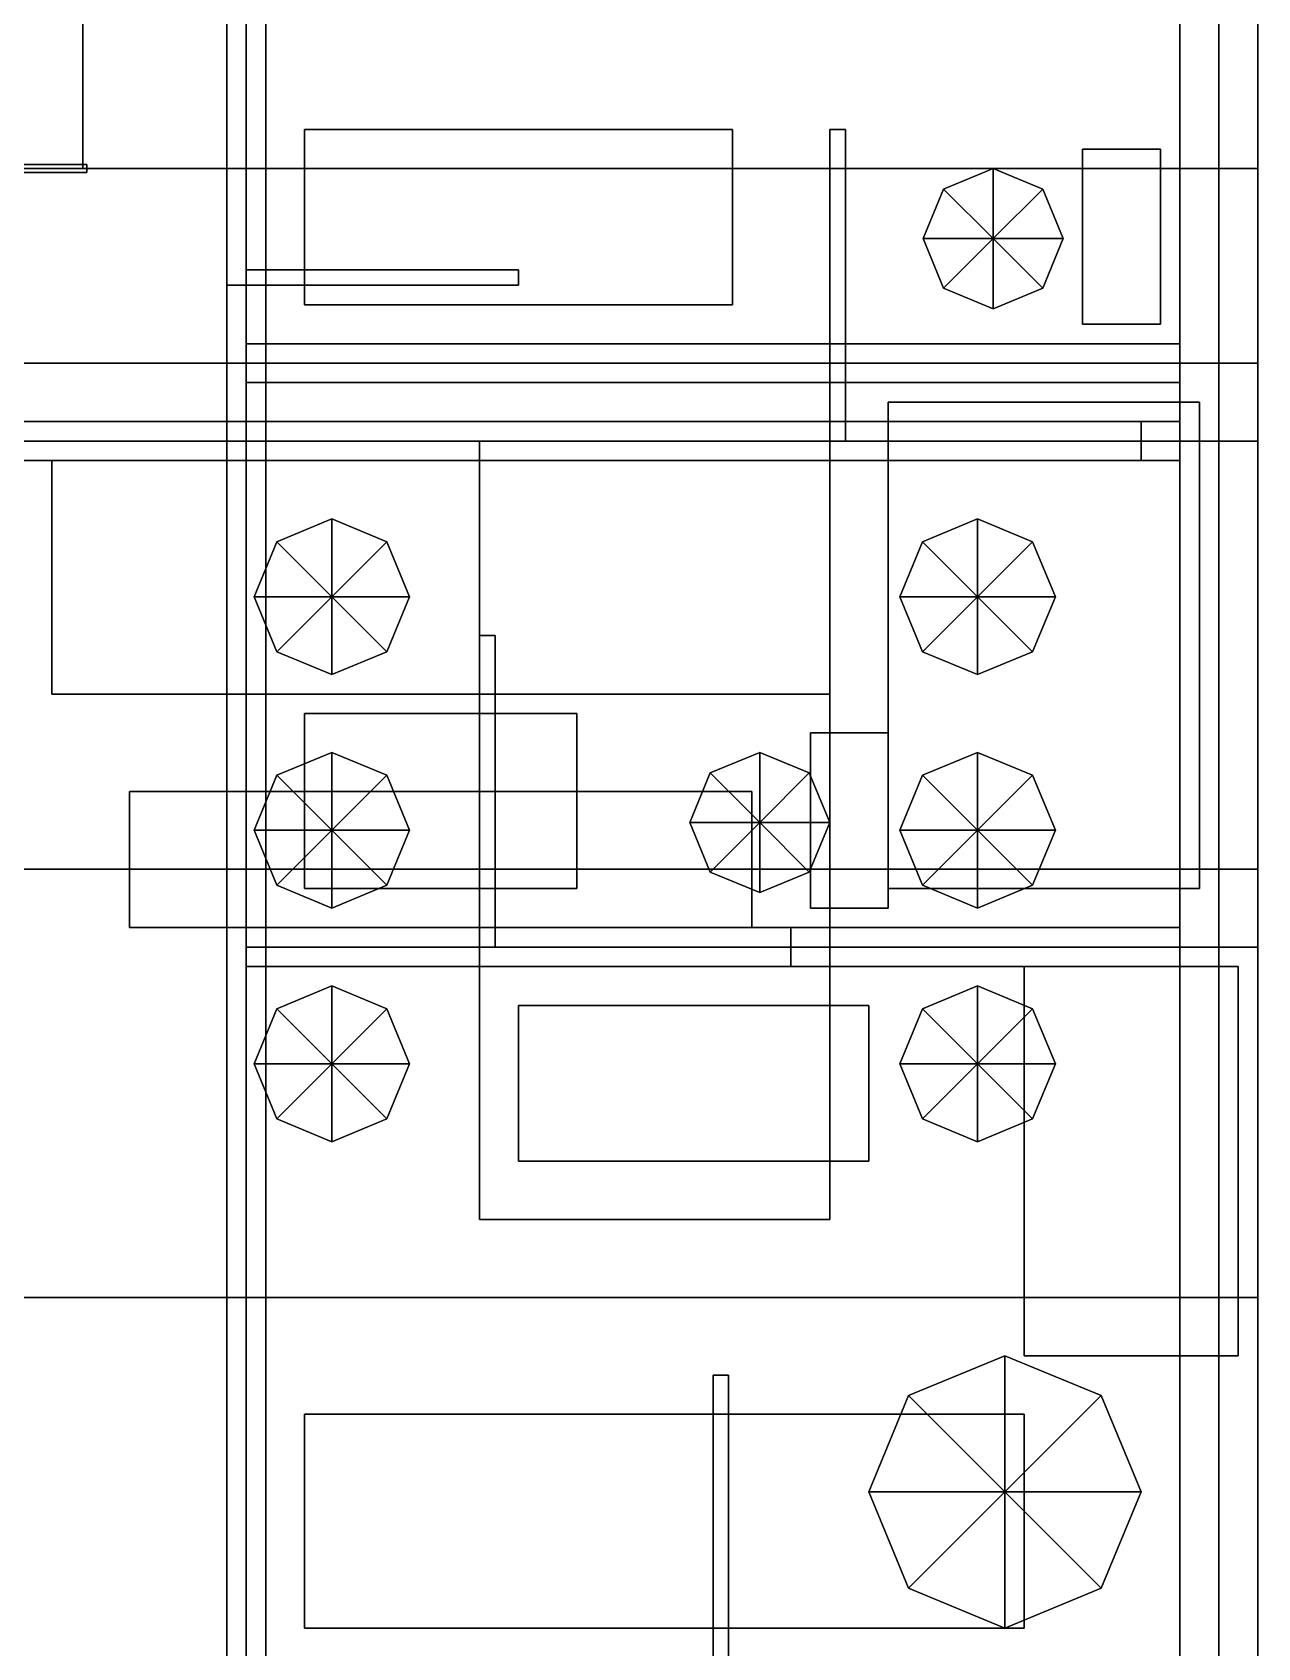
# Model space of a CAD drawing. Header units: millimetres. Extents: x -200 to 5200, y -250 to 30000.
# Drawn here: x 1850 to 5000, y 13100 to 17250 of the extents above; entities that cross this region are included whole.
import ezdxf

# ---------------------------------------------------------------- set-up
doc = ezdxf.new("R2010")
doc.units = ezdxf.units.MM
for name, color, linetype in [('DOOR', 34, 'CONTINUOUS'), ('FLOOR', 9, 'CONTINUOUS'), ('FURN', 42, 'CONTINUOUS'), ('GLASS', 151, 'CONTINUOUS'), ('SITE', 92, 'CONTINUOUS'), ('SLAB', 252, 'CONTINUOUS'), ('STAIR', 42, 'CONTINUOUS'), ('STONE', 8, 'CONTINUOUS'), ('WALL', 7, 'CONTINUOUS')]:
    doc.layers.add(name, color=color, linetype=linetype)

msp = doc.modelspace()

# ---------------------------------------------------------------- linework, layer by layer
at = {"layer": 'DOOR'}
for points in [[(3900, 16200, 7350), (3940, 16200, 7350), (3940, 17000, 7350), (3900, 17000, 7350)], [(3900, 16200, 9450), (3940, 16200, 9450), (3940, 17000, 9450), (3900, 17000, 9450)], [(3900, 17000, 7350), (3940, 17000, 7350), (3940, 17000, 9450), (3900, 17000, 9450)], [(3900, 16200, 7350), (3900, 17000, 7350), (3900, 17000, 9450), (3900, 16200, 9450)], [(3940, 16200, 7350), (3940, 17000, 7350), (3940, 17000, 9450), (3940, 16200, 9450)], [(2400, 16600, 4050), (3100, 16600, 4050), (3100, 16640, 4050), (2400, 16640, 4050)], [(2400, 16600, 6150), (3100, 16600, 6150), (3100, 16640, 6150), (2400, 16640, 6150)], [(2400, 16640, 4050), (3100, 16640, 4050), (3100, 16640, 6150), (2400, 16640, 6150)], [(2400, 16600, 4050), (2400, 16640, 4050), (2400, 16640, 6150), (2400, 16600, 6150)], [(2400, 16600, 4050), (3100, 16600, 4050), (3100, 16600, 6150), (2400, 16600, 6150)], [(3100, 16600, 4050), (3100, 16640, 4050), (3100, 16640, 6150), (3100, 16600, 6150)], [(3900, 16200, 7350), (3940, 16200, 7350), (3940, 16200, 9450), (3900, 16200, 9450)], [(3000, 14900, 4050), (3040, 14900, 4050), (3040, 15700, 4050), (3000, 15700, 4050)], [(3000, 14900, 6150), (3040, 14900, 6150), (3040, 15700, 6150), (3000, 15700, 6150)], [(3000, 15700, 4050), (3040, 15700, 4050), (3040, 15700, 6150), (3000, 15700, 6150)], [(3000, 14900, 4050), (3000, 15700, 4050), (3000, 15700, 6150), (3000, 14900, 6150)], [(3040, 14900, 4050), (3040, 15700, 4050), (3040, 15700, 6150), (3040, 14900, 6150)], [(3000, 14900, 4050), (3040, 14900, 4050), (3040, 14900, 6150), (3000, 14900, 6150)], [(3600, 13000, 4050), (3640, 13000, 4050), (3640, 13800, 4050), (3600, 13800, 4050)], [(3600, 13000, 6150), (3640, 13000, 6150), (3640, 13800, 6150), (3600, 13800, 6150)], [(3600, 13800, 4050), (3640, 13800, 4050), (3640, 13800, 6150), (3600, 13800, 6150)], [(3600, 13000, 4050), (3600, 13800, 4050), (3600, 13800, 6150), (3600, 13000, 6150)], [(3640, 13000, 4050), (3640, 13800, 4050), (3640, 13800, 6150), (3640, 13000, 6150)]]:
    msp.add_3dface(points, dxfattribs=at)
at = {"layer": 'FLOOR', "color": 254}
for points in [[(0, 16200, 7355), (5000, 16200, 7355), (5000, 21800, 7355), (0, 21800, 7355)], [(1980, 16900, 4055), (2400, 16900, 4055), (2400, 17900, 4055), (1980, 17900, 4055)], [(1200, 16400, 4055), (2400, 16400, 4055), (2400, 16900, 4055), (1200, 16900, 4055)], [(1200, 13000, 4055), (2400, 13000, 4055), (2400, 16400, 4055), (1200, 16400, 4055)]]:
    msp.add_3dface(points, dxfattribs=at)
at = {"layer": 'FLOOR', "color": 31}
msp.add_3dface([(1200, 13000, 455), (5000, 13000, 455), (5000, 21400, 455), (1200, 21400, 455)], dxfattribs=at)
at = {"layer": 'FLOOR', "color": 131}
for points in [[(2400, 16400, 4055), (5000, 16400, 4055), (5000, 18400, 4055), (2400, 18400, 4055)], [(2400, 14900, 4055), (5000, 14900, 4055), (5000, 16400, 4055), (2400, 16400, 4055)]]:
    msp.add_3dface(points, dxfattribs=at)
at = {"layer": 'FLOOR', "color": 21}
msp.add_3dface([(0, 12500, 7355), (5000, 12500, 7355), (5000, 16200, 7355), (0, 16200, 7355)], dxfattribs=at)
at = {"layer": 'FLOOR', "color": 9}
msp.add_3dface([(2400, 13000, 4055), (5000, 13000, 4055), (5000, 14900, 4055), (2400, 14900, 4055)], dxfattribs=at)
at = {"layer": 'FURN', "color": 7}
for points in [[(2550, 16550, 4050), (3650, 16550, 4050), (3650, 17000, 4050), (2550, 17000, 4050)], [(2550, 16550, 4900), (3650, 16550, 4900), (3650, 17000, 4900), (2550, 17000, 4900)], [(2550, 17000, 4050), (3650, 17000, 4050), (3650, 17000, 4900), (2550, 17000, 4900)], [(2550, 16550, 4050), (2550, 17000, 4050), (2550, 17000, 4900), (2550, 16550, 4900)], [(3650, 16550, 4050), (3650, 17000, 4050), (3650, 17000, 4900), (3650, 16550, 4900)], [(4550, 16500, 4050), (4750, 16500, 4050), (4750, 16950, 4050), (4550, 16950, 4050)], [(4550, 16500, 4850), (4750, 16500, 4850), (4750, 16950, 4850), (4550, 16950, 4850)], [(4550, 16950, 4050), (4750, 16950, 4050), (4750, 16950, 4850), (4550, 16950, 4850)], [(4550, 16500, 4050), (4550, 16950, 4050), (4550, 16950, 4850), (4550, 16500, 4850)], [(4750, 16500, 4050), (4750, 16950, 4050), (4750, 16950, 4850), (4750, 16500, 4850)], [(4320, 16900, 4050), (4192.7, 16847.3, 4050), (4192.7, 16847.3, 4450), (4320, 16900, 4450)], [(4320, 16720, 4450), (4320, 16900, 4450), (4192.7, 16847.3, 4450)], [(4447.3, 16847.3, 4050), (4320, 16900, 4050), (4320, 16900, 4450), (4447.3, 16847.3, 4450)], [(4320, 16720, 4450), (4447.3, 16847.3, 4450), (4320, 16900, 4450)], [(4192.7, 16847.3, 4050), (4140, 16720, 4050), (4140, 16720, 4450), (4192.7, 16847.3, 4450)], [(4320, 16720, 4450), (4192.7, 16847.3, 4450), (4140, 16720, 4450)], [(4320, 16720, 4450), (4500, 16720, 4450), (4447.3, 16847.3, 4450)], [(4500, 16720, 4050), (4447.3, 16847.3, 4050), (4447.3, 16847.3, 4450), (4500, 16720, 4450)], [(4140, 16720, 4050), (4192.7, 16592.7, 4050), (4192.7, 16592.7, 4450), (4140, 16720, 4450)], [(4320, 16720, 4450), (4140, 16720, 4450), (4192.7, 16592.7, 4450)], [(4320, 16720, 4450), (4192.7, 16592.7, 4450), (4320, 16540, 4450)], [(4320, 16720, 4450), (4320, 16540, 4450), (4447.3, 16592.7, 4450)], [(4320, 16720, 4450), (4447.3, 16592.7, 4450), (4500, 16720, 4450)], [(4447.3, 16592.7, 4050), (4500, 16720, 4050), (4500, 16720, 4450), (4447.3, 16592.7, 4450)], [(4192.7, 16592.7, 4050), (4320, 16540, 4050), (4320, 16540, 4450), (4192.7, 16592.7, 4450)], [(4320, 16540, 4050), (4447.3, 16592.7, 4050), (4447.3, 16592.7, 4450), (4320, 16540, 4450)], [(2550, 16550, 4050), (3650, 16550, 4050), (3650, 16550, 4900), (2550, 16550, 4900)], [(4550, 16500, 4050), (4750, 16500, 4050), (4750, 16500, 4850), (4550, 16500, 4850)], [(4050, 15050, 4050), (4850, 15050, 4050), (4850, 16300, 4050), (4050, 16300, 4050)], [(4050, 15050, 4100), (4850, 15050, 4100), (4850, 16300, 4100), (4050, 16300, 4100)], [(4050, 16300, 4050), (4850, 16300, 4050), (4850, 16300, 4100), (4050, 16300, 4100)], [(4050, 15050, 4050), (4050, 16300, 4050), (4050, 16300, 4100), (4050, 15050, 4100)], [(4850, 15050, 4050), (4850, 16300, 4050), (4850, 16300, 4100), (4850, 15050, 4100)], [(2550, 15050, 4050), (3250, 15050, 4050), (3250, 15500, 4050), (2550, 15500, 4050)], [(2550, 15050, 4900), (3250, 15050, 4900), (3250, 15500, 4900), (2550, 15500, 4900)], [(2550, 15500, 4050), (3250, 15500, 4050), (3250, 15500, 4900), (2550, 15500, 4900)], [(2550, 15050, 4050), (2550, 15500, 4050), (2550, 15500, 4900), (2550, 15050, 4900)], [(3250, 15050, 4050), (3250, 15500, 4050), (3250, 15500, 4900), (3250, 15050, 4900)], [(3850, 15000, 4050), (4050, 15000, 4050), (4050, 15450, 4050), (3850, 15450, 4050)], [(3850, 15000, 4850), (4050, 15000, 4850), (4050, 15450, 4850), (3850, 15450, 4850)], [(3850, 15450, 4050), (4050, 15450, 4050), (4050, 15450, 4850), (3850, 15450, 4850)], [(3850, 15000, 4050), (3850, 15450, 4050), (3850, 15450, 4850), (3850, 15000, 4850)], [(4050, 15000, 4050), (4050, 15450, 4050), (4050, 15450, 4850), (4050, 15000, 4850)], [(3720, 15400, 4050), (3592.7, 15347.3, 4050), (3592.7, 15347.3, 4450), (3720, 15400, 4450)], [(3720, 15220, 4450), (3720, 15400, 4450), (3592.7, 15347.3, 4450)], [(3847.3, 15347.3, 4050), (3720, 15400, 4050), (3720, 15400, 4450), (3847.3, 15347.3, 4450)], [(3720, 15220, 4450), (3847.3, 15347.3, 4450), (3720, 15400, 4450)], [(3592.7, 15347.3, 4050), (3540, 15220, 4050), (3540, 15220, 4450), (3592.7, 15347.3, 4450)], [(3720, 15220, 4450), (3592.7, 15347.3, 4450), (3540, 15220, 4450)], [(3720, 15220, 4450), (3900, 15220, 4450), (3847.3, 15347.3, 4450)], [(3900, 15220, 4050), (3847.3, 15347.3, 4050), (3847.3, 15347.3, 4450), (3900, 15220, 4450)], [(3540, 15220, 4050), (3592.7, 15092.7, 4050), (3592.7, 15092.7, 4450), (3540, 15220, 4450)], [(3720, 15220, 4450), (3540, 15220, 4450), (3592.7, 15092.7, 4450)], [(3720, 15220, 4450), (3592.7, 15092.7, 4450), (3720, 15040, 4450)], [(3720, 15220, 4450), (3720, 15040, 4450), (3847.3, 15092.7, 4450)], [(3720, 15220, 4450), (3847.3, 15092.7, 4450), (3900, 15220, 4450)], [(3847.3, 15092.7, 4050), (3900, 15220, 4050), (3900, 15220, 4450), (3847.3, 15092.7, 4450)], [(3592.7, 15092.7, 4050), (3720, 15040, 4050), (3720, 15040, 4450), (3592.7, 15092.7, 4450)], [(3720, 15040, 4050), (3847.3, 15092.7, 4050), (3847.3, 15092.7, 4450), (3720, 15040, 4450)], [(2550, 15050, 4050), (3250, 15050, 4050), (3250, 15050, 4900), (2550, 15050, 4900)], [(4050, 15050, 4050), (4850, 15050, 4050), (4850, 15050, 4100), (4050, 15050, 4100)], [(3850, 15000, 4050), (4050, 15000, 4050), (4050, 15000, 4850), (3850, 15000, 4850)]]:
    msp.add_3dface(points, dxfattribs=at)
at = {"layer": 'FURN', "color": 42}
for points in [[(3000, 14200, 450), (3900, 14200, 450), (3900, 16200, 450), (3000, 16200, 450)], [(3000, 14200, 1200), (3900, 14200, 1200), (3900, 16200, 1200), (3000, 16200, 1200)], [(3000, 16200, 450), (3900, 16200, 450), (3900, 16200, 1200), (3000, 16200, 1200)], [(3000, 14200, 450), (3000, 16200, 450), (3000, 16200, 1200), (3000, 14200, 1200)], [(3900, 14200, 450), (3900, 16200, 450), (3900, 16200, 1200), (3900, 14200, 1200)], [(1900, 15550, 7350), (3900, 15550, 7350), (3900, 16150, 7350), (1900, 16150, 7350)], [(1900, 15550, 8450), (3900, 15550, 8450), (3900, 16150, 8450), (1900, 16150, 8450)], [(1900, 16150, 7350), (3900, 16150, 7350), (3900, 16150, 8450), (1900, 16150, 8450)], [(1900, 15550, 7350), (1900, 16150, 7350), (1900, 16150, 8450), (1900, 15550, 8450)], [(3900, 15550, 7350), (3900, 16150, 7350), (3900, 16150, 8450), (3900, 15550, 8450)], [(2620, 16000, 450), (2478.6, 15941.4, 450), (2478.6, 15941.4, 1250), (2620, 16000, 1250)], [(2620, 15800, 1250), (2620, 16000, 1250), (2478.6, 15941.4, 1250)], [(2761.4, 15941.4, 450), (2620, 16000, 450), (2620, 16000, 1250), (2761.4, 15941.4, 1250)], [(2620, 15800, 1250), (2761.4, 15941.4, 1250), (2620, 16000, 1250)], [(4280, 16000, 450), (4138.6, 15941.4, 450), (4138.6, 15941.4, 1250), (4280, 16000, 1250)], [(4280, 15800, 1250), (4280, 16000, 1250), (4138.6, 15941.4, 1250)], [(4421.4, 15941.4, 450), (4280, 16000, 450), (4280, 16000, 1250), (4421.4, 15941.4, 1250)], [(4280, 15800, 1250), (4421.4, 15941.4, 1250), (4280, 16000, 1250)], [(2478.6, 15941.4, 450), (2420, 15800, 450), (2420, 15800, 1250), (2478.6, 15941.4, 1250)], [(2620, 15800, 1250), (2478.6, 15941.4, 1250), (2420, 15800, 1250)], [(2620, 15800, 1250), (2820, 15800, 1250), (2761.4, 15941.4, 1250)], [(2820, 15800, 450), (2761.4, 15941.4, 450), (2761.4, 15941.4, 1250), (2820, 15800, 1250)], [(4138.6, 15941.4, 450), (4080, 15800, 450), (4080, 15800, 1250), (4138.6, 15941.4, 1250)], [(4280, 15800, 1250), (4138.6, 15941.4, 1250), (4080, 15800, 1250)], [(4280, 15800, 1250), (4480, 15800, 1250), (4421.4, 15941.4, 1250)], [(4480, 15800, 450), (4421.4, 15941.4, 450), (4421.4, 15941.4, 1250), (4480, 15800, 1250)], [(2420, 15800, 450), (2478.6, 15658.6, 450), (2478.6, 15658.6, 1250), (2420, 15800, 1250)], [(2620, 15800, 1250), (2420, 15800, 1250), (2478.6, 15658.6, 1250)], [(2620, 15800, 1250), (2478.6, 15658.6, 1250), (2620, 15600, 1250)], [(2620, 15800, 1250), (2620, 15600, 1250), (2761.4, 15658.6, 1250)], [(2620, 15800, 1250), (2761.4, 15658.6, 1250), (2820, 15800, 1250)], [(2761.4, 15658.6, 450), (2820, 15800, 450), (2820, 15800, 1250), (2761.4, 15658.6, 1250)], [(4080, 15800, 450), (4138.6, 15658.6, 450), (4138.6, 15658.6, 1250), (4080, 15800, 1250)], [(4280, 15800, 1250), (4080, 15800, 1250), (4138.6, 15658.6, 1250)], [(4280, 15800, 1250), (4138.6, 15658.6, 1250), (4280, 15600, 1250)], [(4280, 15800, 1250), (4280, 15600, 1250), (4421.4, 15658.6, 1250)], [(4280, 15800, 1250), (4421.4, 15658.6, 1250), (4480, 15800, 1250)], [(4421.4, 15658.6, 450), (4480, 15800, 450), (4480, 15800, 1250), (4421.4, 15658.6, 1250)], [(2478.6, 15658.6, 450), (2620, 15600, 450), (2620, 15600, 1250), (2478.6, 15658.6, 1250)], [(2620, 15600, 450), (2761.4, 15658.6, 450), (2761.4, 15658.6, 1250), (2620, 15600, 1250)], [(4138.6, 15658.6, 450), (4280, 15600, 450), (4280, 15600, 1250), (4138.6, 15658.6, 1250)], [(4280, 15600, 450), (4421.4, 15658.6, 450), (4421.4, 15658.6, 1250), (4280, 15600, 1250)], [(1900, 15550, 7350), (3900, 15550, 7350), (3900, 15550, 8450), (1900, 15550, 8450)], [(2620, 15400, 450), (2478.6, 15341.4, 450), (2478.6, 15341.4, 1250), (2620, 15400, 1250)], [(2620, 15200, 1250), (2620, 15400, 1250), (2478.6, 15341.4, 1250)], [(2761.4, 15341.4, 450), (2620, 15400, 450), (2620, 15400, 1250), (2761.4, 15341.4, 1250)], [(2620, 15200, 1250), (2761.4, 15341.4, 1250), (2620, 15400, 1250)], [(4280, 15400, 450), (4138.6, 15341.4, 450), (4138.6, 15341.4, 1250), (4280, 15400, 1250)], [(4280, 15200, 1250), (4280, 15400, 1250), (4138.6, 15341.4, 1250)], [(4421.4, 15341.4, 450), (4280, 15400, 450), (4280, 15400, 1250), (4421.4, 15341.4, 1250)], [(4280, 15200, 1250), (4421.4, 15341.4, 1250), (4280, 15400, 1250)], [(2478.6, 15341.4, 450), (2420, 15200, 450), (2420, 15200, 1250), (2478.6, 15341.4, 1250)], [(2620, 15200, 1250), (2478.6, 15341.4, 1250), (2420, 15200, 1250)], [(2620, 15200, 1250), (2820, 15200, 1250), (2761.4, 15341.4, 1250)], [(2820, 15200, 450), (2761.4, 15341.4, 450), (2761.4, 15341.4, 1250), (2820, 15200, 1250)], [(4138.6, 15341.4, 450), (4080, 15200, 450), (4080, 15200, 1250), (4138.6, 15341.4, 1250)], [(4280, 15200, 1250), (4138.6, 15341.4, 1250), (4080, 15200, 1250)], [(4280, 15200, 1250), (4480, 15200, 1250), (4421.4, 15341.4, 1250)], [(4480, 15200, 450), (4421.4, 15341.4, 450), (4421.4, 15341.4, 1250), (4480, 15200, 1250)], [(2100, 14950, 7350), (3700, 14950, 7350), (3700, 15300, 7350), (2100, 15300, 7350)], [(2100, 14950, 8100), (3700, 14950, 8100), (3700, 15300, 8100), (2100, 15300, 8100)], [(2100, 15300, 7350), (3700, 15300, 7350), (3700, 15300, 8100), (2100, 15300, 8100)], [(2100, 14950, 7350), (2100, 15300, 7350), (2100, 15300, 8100), (2100, 14950, 8100)], [(3700, 14950, 7350), (3700, 15300, 7350), (3700, 15300, 8100), (3700, 14950, 8100)], [(2420, 15200, 450), (2478.6, 15058.6, 450), (2478.6, 15058.6, 1250), (2420, 15200, 1250)], [(2620, 15200, 1250), (2420, 15200, 1250), (2478.6, 15058.6, 1250)], [(2620, 15200, 1250), (2478.6, 15058.6, 1250), (2620, 15000, 1250)], [(2620, 15200, 1250), (2620, 15000, 1250), (2761.4, 15058.6, 1250)], [(2620, 15200, 1250), (2761.4, 15058.6, 1250), (2820, 15200, 1250)], [(2761.4, 15058.6, 450), (2820, 15200, 450), (2820, 15200, 1250), (2761.4, 15058.6, 1250)], [(4080, 15200, 450), (4138.6, 15058.6, 450), (4138.6, 15058.6, 1250), (4080, 15200, 1250)], [(4280, 15200, 1250), (4080, 15200, 1250), (4138.6, 15058.6, 1250)], [(4280, 15200, 1250), (4138.6, 15058.6, 1250), (4280, 15000, 1250)], [(4280, 15200, 1250), (4280, 15000, 1250), (4421.4, 15058.6, 1250)], [(4280, 15200, 1250), (4421.4, 15058.6, 1250), (4480, 15200, 1250)], [(4421.4, 15058.6, 450), (4480, 15200, 450), (4480, 15200, 1250), (4421.4, 15058.6, 1250)], [(2478.6, 15058.6, 450), (2620, 15000, 450), (2620, 15000, 1250), (2478.6, 15058.6, 1250)], [(2620, 15000, 450), (2761.4, 15058.6, 450), (2761.4, 15058.6, 1250), (2620, 15000, 1250)], [(4138.6, 15058.6, 450), (4280, 15000, 450), (4280, 15000, 1250), (4138.6, 15058.6, 1250)], [(4280, 15000, 450), (4421.4, 15058.6, 450), (4421.4, 15058.6, 1250), (4280, 15000, 1250)], [(2100, 14950, 7350), (3700, 14950, 7350), (3700, 14950, 8100), (2100, 14950, 8100)], [(4400, 13850, 4050), (4950, 13850, 4050), (4950, 14850, 4050), (4400, 14850, 4050)], [(4400, 13850, 6250), (4950, 13850, 6250), (4950, 14850, 6250), (4400, 14850, 6250)], [(4400, 14850, 4050), (4950, 14850, 4050), (4950, 14850, 6250), (4400, 14850, 6250)], [(4400, 13850, 4050), (4400, 14850, 4050), (4400, 14850, 6250), (4400, 13850, 6250)], [(4950, 13850, 4050), (4950, 14850, 4050), (4950, 14850, 6250), (4950, 13850, 6250)], [(2620, 14800, 450), (2478.6, 14741.4, 450), (2478.6, 14741.4, 1250), (2620, 14800, 1250)], [(2620, 14600, 1250), (2620, 14800, 1250), (2478.6, 14741.4, 1250)], [(2761.4, 14741.4, 450), (2620, 14800, 450), (2620, 14800, 1250), (2761.4, 14741.4, 1250)], [(2620, 14600, 1250), (2761.4, 14741.4, 1250), (2620, 14800, 1250)], [(4280, 14800, 450), (4138.6, 14741.4, 450), (4138.6, 14741.4, 1250), (4280, 14800, 1250)], [(4280, 14600, 1250), (4280, 14800, 1250), (4138.6, 14741.4, 1250)], [(4421.4, 14741.4, 450), (4280, 14800, 450), (4280, 14800, 1250), (4421.4, 14741.4, 1250)], [(4280, 14600, 1250), (4421.4, 14741.4, 1250), (4280, 14800, 1250)], [(2478.6, 14741.4, 450), (2420, 14600, 450), (2420, 14600, 1250), (2478.6, 14741.4, 1250)], [(2620, 14600, 1250), (2478.6, 14741.4, 1250), (2420, 14600, 1250)], [(2620, 14600, 1250), (2820, 14600, 1250), (2761.4, 14741.4, 1250)], [(2820, 14600, 450), (2761.4, 14741.4, 450), (2761.4, 14741.4, 1250), (2820, 14600, 1250)], [(3100, 14350, 4050), (4000, 14350, 4050), (4000, 14750, 4050), (3100, 14750, 4050)], [(3100, 14350, 4800), (4000, 14350, 4800), (4000, 14750, 4800), (3100, 14750, 4800)], [(3100, 14750, 4050), (4000, 14750, 4050), (4000, 14750, 4800), (3100, 14750, 4800)], [(3100, 14350, 4050), (3100, 14750, 4050), (3100, 14750, 4800), (3100, 14350, 4800)], [(4000, 14350, 4050), (4000, 14750, 4050), (4000, 14750, 4800), (4000, 14350, 4800)], [(4138.6, 14741.4, 450), (4080, 14600, 450), (4080, 14600, 1250), (4138.6, 14741.4, 1250)], [(4280, 14600, 1250), (4138.6, 14741.4, 1250), (4080, 14600, 1250)], [(4280, 14600, 1250), (4480, 14600, 1250), (4421.4, 14741.4, 1250)], [(4480, 14600, 450), (4421.4, 14741.4, 450), (4421.4, 14741.4, 1250), (4480, 14600, 1250)], [(2420, 14600, 450), (2478.6, 14458.6, 450), (2478.6, 14458.6, 1250), (2420, 14600, 1250)], [(2620, 14600, 1250), (2420, 14600, 1250), (2478.6, 14458.6, 1250)], [(2620, 14600, 1250), (2478.6, 14458.6, 1250), (2620, 14400, 1250)], [(2620, 14600, 1250), (2620, 14400, 1250), (2761.4, 14458.6, 1250)], [(2620, 14600, 1250), (2761.4, 14458.6, 1250), (2820, 14600, 1250)], [(2761.4, 14458.6, 450), (2820, 14600, 450), (2820, 14600, 1250), (2761.4, 14458.6, 1250)], [(4080, 14600, 450), (4138.6, 14458.6, 450), (4138.6, 14458.6, 1250), (4080, 14600, 1250)], [(4280, 14600, 1250), (4080, 14600, 1250), (4138.6, 14458.6, 1250)], [(4280, 14600, 1250), (4138.6, 14458.6, 1250), (4280, 14400, 1250)], [(4280, 14600, 1250), (4280, 14400, 1250), (4421.4, 14458.6, 1250)], [(4280, 14600, 1250), (4421.4, 14458.6, 1250), (4480, 14600, 1250)], [(4421.4, 14458.6, 450), (4480, 14600, 450), (4480, 14600, 1250), (4421.4, 14458.6, 1250)], [(2478.6, 14458.6, 450), (2620, 14400, 450), (2620, 14400, 1250), (2478.6, 14458.6, 1250)], [(2620, 14400, 450), (2761.4, 14458.6, 450), (2761.4, 14458.6, 1250), (2620, 14400, 1250)], [(4138.6, 14458.6, 450), (4280, 14400, 450), (4280, 14400, 1250), (4138.6, 14458.6, 1250)], [(4280, 14400, 450), (4421.4, 14458.6, 450), (4421.4, 14458.6, 1250), (4280, 14400, 1250)], [(3100, 14350, 4050), (4000, 14350, 4050), (4000, 14350, 4800), (3100, 14350, 4800)], [(3000, 14200, 450), (3900, 14200, 450), (3900, 14200, 1200), (3000, 14200, 1200)], [(4400, 13850, 4050), (4950, 13850, 4050), (4950, 13850, 6250), (4400, 13850, 6250)], [(2550, 13150, 4050), (4400, 13150, 4050), (4400, 13700, 4050), (2550, 13700, 4050)], [(2550, 13150, 6250), (4400, 13150, 6250), (4400, 13700, 6250), (2550, 13700, 6250)], [(2550, 13700, 4050), (4400, 13700, 4050), (4400, 13700, 6250), (2550, 13700, 6250)], [(2550, 13150, 4050), (2550, 13700, 4050), (2550, 13700, 6250), (2550, 13150, 6250)], [(4400, 13150, 4050), (4400, 13700, 4050), (4400, 13700, 6250), (4400, 13150, 6250)], [(2550, 13150, 4050), (4400, 13150, 4050), (4400, 13150, 6250), (2550, 13150, 6250)]]:
    msp.add_3dface(points, dxfattribs=at)
at = {"layer": 'FURN', "color": 9}
for points in [[(4350, 13850, 450), (4102.5, 13747.5, 450), (4102.5, 13747.5, 570), (4350, 13850, 570)], [(4350, 13500, 570), (4350, 13850, 570), (4102.5, 13747.5, 570)], [(4597.5, 13747.5, 450), (4350, 13850, 450), (4350, 13850, 570), (4597.5, 13747.5, 570)], [(4350, 13500, 570), (4597.5, 13747.5, 570), (4350, 13850, 570)], [(4102.5, 13747.5, 450), (4000, 13500, 450), (4000, 13500, 570), (4102.5, 13747.5, 570)], [(4350, 13500, 570), (4102.5, 13747.5, 570), (4000, 13500, 570)], [(4350, 13500, 570), (4700, 13500, 570), (4597.5, 13747.5, 570)], [(4700, 13500, 450), (4597.5, 13747.5, 450), (4597.5, 13747.5, 570), (4700, 13500, 570)], [(4000, 13500, 450), (4102.5, 13252.5, 450), (4102.5, 13252.5, 570), (4000, 13500, 570)], [(4350, 13500, 570), (4000, 13500, 570), (4102.5, 13252.5, 570)], [(4350, 13500, 570), (4102.5, 13252.5, 570), (4350, 13150, 570)], [(4350, 13500, 570), (4350, 13150, 570), (4597.5, 13252.5, 570)], [(4350, 13500, 570), (4597.5, 13252.5, 570), (4700, 13500, 570)], [(4597.5, 13252.5, 450), (4700, 13500, 450), (4700, 13500, 570), (4597.5, 13252.5, 570)], [(4102.5, 13252.5, 450), (4350, 13150, 450), (4350, 13150, 570), (4102.5, 13252.5, 570)], [(4350, 13150, 450), (4597.5, 13252.5, 450), (4597.5, 13252.5, 570), (4350, 13150, 570)]]:
    msp.add_3dface(points, dxfattribs=at)
at = {"layer": 'GLASS'}
for points in [[(1190, 16890, 4050), (1990, 16890, 4050), (1990, 16910, 4050), (1190, 16910, 4050)], [(1190, 16890, 5150), (1990, 16890, 5150), (1990, 16910, 5150), (1190, 16910, 5150)], [(1190, 16910, 4050), (1990, 16910, 4050), (1990, 16910, 5150), (1190, 16910, 5150)], [(1990, 16890, 4050), (1990, 16910, 4050), (1990, 16910, 5150), (1990, 16890, 5150)], [(1190, 16890, 4050), (1990, 16890, 4050), (1990, 16890, 5150), (1190, 16890, 5150)]]:
    msp.add_3dface(points, dxfattribs=at)
at = {"layer": 'SITE'}
msp.add_3dface([(0, 0), (5000, 0), (5000, 30000), (0, 30000)], dxfattribs=at)
at = {"layer": 'SLAB'}
for points in [[(1200, 15100, 7150), (5000, 15100, 7150), (5000, 18940, 7150), (1200, 18940, 7150)], [(1200, 15100, 7350), (5000, 15100, 7350), (5000, 18940, 7350), (1200, 18940, 7350)], [(1200, 15100, 10150), (5000, 15100, 10150), (5000, 18940, 10150), (1200, 18940, 10150)], [(1200, 15100, 10350), (5000, 15100, 10350), (5000, 18940, 10350), (1200, 18940, 10350)], [(5000, 15100, 7150), (5000, 18940, 7150), (5000, 18940, 7350), (5000, 15100, 7350)], [(5000, 15100, 10150), (5000, 18940, 10150), (5000, 18940, 10350), (5000, 15100, 10350)], [(1980, 16900, 3850), (5000, 16900, 3850), (5000, 17900, 3850), (1980, 17900, 3850)], [(1980, 16900, 4050), (5000, 16900, 4050), (5000, 17900, 4050), (1980, 17900, 4050)], [(1980, 16900, 3850), (1980, 17900, 3850), (1980, 17900, 4050), (1980, 16900, 4050)], [(5000, 16900, 3850), (5000, 17900, 3850), (5000, 17900, 4050), (5000, 16900, 4050)], [(1200, 14000, 3850), (5000, 14000, 3850), (5000, 16900, 3850), (1200, 16900, 3850)], [(1200, 14000, 4050), (5000, 14000, 4050), (5000, 16900, 4050), (1200, 16900, 4050)], [(1200, 16900, 3850), (5000, 16900, 3850), (5000, 16900, 4050), (1200, 16900, 4050)], [(1980, 16900, 3850), (5000, 16900, 3850), (5000, 16900, 4050), (1980, 16900, 4050)], [(5000, 14000, 3850), (5000, 16900, 3850), (5000, 16900, 4050), (5000, 14000, 4050)], [(0, 8000, 7150), (5000, 8000, 7150), (5000, 15100, 7150), (0, 15100, 7150)], [(0, 8000, 7350), (5000, 8000, 7350), (5000, 15100, 7350), (0, 15100, 7350)], [(0, 15100, 7150), (5000, 15100, 7150), (5000, 15100, 7350), (0, 15100, 7350)], [(0, 12500, 10150), (5000, 12500, 10150), (5000, 15100, 10150), (0, 15100, 10150)], [(0, 12500, 10350), (5000, 12500, 10350), (5000, 15100, 10350), (0, 15100, 10350)], [(0, 15100, 10150), (5000, 15100, 10150), (5000, 15100, 10350), (0, 15100, 10350)], [(1200, 15100, 7150), (5000, 15100, 7150), (5000, 15100, 7350), (1200, 15100, 7350)], [(1200, 15100, 10150), (5000, 15100, 10150), (5000, 15100, 10350), (1200, 15100, 10350)], [(5000, 8000, 7150), (5000, 15100, 7150), (5000, 15100, 7350), (5000, 8000, 7350)], [(5000, 12500, 10150), (5000, 15100, 10150), (5000, 15100, 10350), (5000, 12500, 10350)], [(0, 8000, 3850), (5000, 8000, 3850), (5000, 14000, 3850), (0, 14000, 3850)], [(0, 8000, 4050), (5000, 8000, 4050), (5000, 14000, 4050), (0, 14000, 4050)], [(0, 14000, 3850), (5000, 14000, 3850), (5000, 14000, 4050), (0, 14000, 4050)], [(1200, 14000, 3850), (5000, 14000, 3850), (5000, 14000, 4050), (1200, 14000, 4050)], [(5000, 8000, 3850), (5000, 14000, 3850), (5000, 14000, 4050), (5000, 8000, 4050)]]:
    msp.add_3dface(points, dxfattribs=at)
at = {"layer": 'STAIR'}
for points in [[(1720, 16900, 3630), (1980, 16900, 3630), (1980, 17900, 3630), (1720, 17900, 3630)], [(1720, 16900, 3900), (1980, 16900, 3900), (1980, 17900, 3900), (1720, 17900, 3900)], [(1980, 16900, 3630), (1980, 17900, 3630), (1980, 17900, 3900), (1980, 16900, 3900)], [(1720, 16900, 3630), (1980, 16900, 3630), (1980, 16900, 3900), (1720, 16900, 3900)]]:
    msp.add_3dface(points, dxfattribs=at)
at = {"layer": 'STONE'}
for points in [[(0, 8000), (5000, 8000), (5000, 26000), (0, 26000)], [(0, 8000, 450), (5000, 8000, 450), (5000, 26000, 450), (0, 26000, 450)], [(5000, 8000), (5000, 26000), (5000, 26000, 450), (5000, 8000, 450)]]:
    msp.add_3dface(points, dxfattribs=at)
at = {"layer": 'WALL'}
for points in [[(4800, 8000, 450), (5000, 8000, 450), (5000, 26000, 450), (4800, 26000, 450)], [(4800, 8000, 7150), (5000, 8000, 7150), (5000, 26000, 7150), (4800, 26000, 7150)], [(4800, 8000, 450), (4800, 26000, 450), (4800, 26000, 7150), (4800, 8000, 7150)], [(5000, 8000, 450), (5000, 26000, 450), (5000, 26000, 7150), (5000, 8000, 7150)], [(4800, 12500, 7350), (5000, 12500, 7350), (5000, 21800, 7350), (4800, 21800, 7350)], [(4800, 12500, 10150), (5000, 12500, 10150), (5000, 21800, 10150), (4800, 21800, 10150)], [(4800, 12500, 7350), (4800, 21800, 7350), (4800, 21800, 10150), (4800, 12500, 10150)], [(4900, 12500, 10350), (5000, 12500, 10350), (5000, 21800, 10350), (4900, 21800, 10350)], [(4900, 12500, 11200), (5000, 12500, 11200), (5000, 21800, 11200), (4900, 21800, 11200)], [(4900, 12500, 10350), (4900, 21800, 10350), (4900, 21800, 11200), (4900, 12500, 11200)], [(5000, 12500, 7350), (5000, 21800, 7350), (5000, 21800, 10150), (5000, 12500, 10150)], [(5000, 12500, 10350), (5000, 21800, 10350), (5000, 21800, 11200), (5000, 12500, 11200)], [(2350, 16600, 6250), (2450, 16600, 6250), (2450, 17300, 6250), (2350, 17300, 6250)], [(2350, 16600, 7150), (2450, 16600, 7150), (2450, 17300, 7150), (2350, 17300, 7150)], [(2350, 16600, 6250), (2350, 17300, 6250), (2350, 17300, 7150), (2350, 16600, 7150)], [(2450, 16600, 6250), (2450, 17300, 6250), (2450, 17300, 7150), (2450, 16600, 7150)], [(2350, 16400, 4050), (2450, 16400, 4050), (2450, 16600, 4050), (2350, 16600, 4050)], [(2350, 16400, 7150), (2450, 16400, 7150), (2450, 16600, 7150), (2350, 16600, 7150)], [(2350, 16600, 4050), (2450, 16600, 4050), (2450, 16600, 7150), (2350, 16600, 7150)], [(2350, 16400, 4050), (2350, 16600, 4050), (2350, 16600, 7150), (2350, 16400, 7150)], [(2350, 16600, 6250), (2450, 16600, 6250), (2450, 16600, 7150), (2350, 16600, 7150)], [(2450, 16400, 4050), (2450, 16600, 4050), (2450, 16600, 7150), (2450, 16400, 7150)], [(2400, 16350, 4050), (4800, 16350, 4050), (4800, 16450, 4050), (2400, 16450, 4050)], [(2400, 16350, 7150), (4800, 16350, 7150), (4800, 16450, 7150), (2400, 16450, 7150)], [(2400, 16450, 4050), (4800, 16450, 4050), (4800, 16450, 7150), (2400, 16450, 7150)], [(2400, 16350, 4050), (2400, 16450, 4050), (2400, 16450, 7150), (2400, 16350, 7150)], [(4800, 16350, 4050), (4800, 16450, 4050), (4800, 16450, 7150), (4800, 16350, 7150)], [(2350, 13000, 4050), (2450, 13000, 4050), (2450, 16400, 4050), (2350, 16400, 4050)], [(2350, 13000, 7150), (2450, 13000, 7150), (2450, 16400, 7150), (2350, 16400, 7150)], [(2350, 16400, 4050), (2450, 16400, 4050), (2450, 16400, 7150), (2350, 16400, 7150)], [(2350, 13000, 4050), (2350, 16400, 4050), (2350, 16400, 7150), (2350, 13000, 7150)], [(2350, 16400, 4050), (2450, 16400, 4050), (2450, 16400, 7150), (2350, 16400, 7150)], [(2450, 13000, 4050), (2450, 16400, 4050), (2450, 16400, 7150), (2450, 13000, 7150)], [(2400, 16350, 4050), (4800, 16350, 4050), (4800, 16350, 7150), (2400, 16350, 7150)], [(1200, 16150, 7350), (3900, 16150, 7350), (3900, 16250, 7350), (1200, 16250, 7350)], [(1200, 16150, 10150), (3900, 16150, 10150), (3900, 16250, 10150), (1200, 16250, 10150)], [(1200, 16250, 7350), (3900, 16250, 7350), (3900, 16250, 10150), (1200, 16250, 10150)], [(3900, 16150, 7350), (3900, 16250, 7350), (3900, 16250, 10150), (3900, 16150, 10150)], [(3900, 16150, 9550), (4700, 16150, 9550), (4700, 16250, 9550), (3900, 16250, 9550)], [(3900, 16150, 10150), (4700, 16150, 10150), (4700, 16250, 10150), (3900, 16250, 10150)], [(3900, 16250, 9550), (4700, 16250, 9550), (4700, 16250, 10150), (3900, 16250, 10150)], [(3900, 16150, 9550), (3900, 16250, 9550), (3900, 16250, 10150), (3900, 16150, 10150)], [(4700, 16150, 9550), (4700, 16250, 9550), (4700, 16250, 10150), (4700, 16150, 10150)], [(4700, 16150, 7350), (4800, 16150, 7350), (4800, 16250, 7350), (4700, 16250, 7350)], [(4700, 16150, 10150), (4800, 16150, 10150), (4800, 16250, 10150), (4700, 16250, 10150)], [(4700, 16250, 7350), (4800, 16250, 7350), (4800, 16250, 10150), (4700, 16250, 10150)], [(4700, 16150, 7350), (4700, 16250, 7350), (4700, 16250, 10150), (4700, 16150, 10150)], [(4800, 16150, 7350), (4800, 16250, 7350), (4800, 16250, 10150), (4800, 16150, 10150)], [(1200, 16150, 7350), (3900, 16150, 7350), (3900, 16150, 10150), (1200, 16150, 10150)], [(3900, 16150, 9550), (4700, 16150, 9550), (4700, 16150, 10150), (3900, 16150, 10150)], [(4700, 16150, 7350), (4800, 16150, 7350), (4800, 16150, 10150), (4700, 16150, 10150)], [(2400, 14850, 4050), (3000, 14850, 4050), (3000, 14950, 4050), (2400, 14950, 4050)], [(2400, 14850, 7150), (3000, 14850, 7150), (3000, 14950, 7150), (2400, 14950, 7150)], [(2400, 14950, 4050), (3000, 14950, 4050), (3000, 14950, 7150), (2400, 14950, 7150)], [(2400, 14850, 4050), (2400, 14950, 4050), (2400, 14950, 7150), (2400, 14850, 7150)], [(3000, 14850, 4050), (3000, 14950, 4050), (3000, 14950, 7150), (3000, 14850, 7150)], [(3000, 14850, 6250), (3800, 14850, 6250), (3800, 14950, 6250), (3000, 14950, 6250)], [(3000, 14850, 7150), (3800, 14850, 7150), (3800, 14950, 7150), (3000, 14950, 7150)], [(3000, 14950, 6250), (3800, 14950, 6250), (3800, 14950, 7150), (3000, 14950, 7150)], [(3000, 14850, 6250), (3000, 14950, 6250), (3000, 14950, 7150), (3000, 14850, 7150)], [(3800, 14850, 6250), (3800, 14950, 6250), (3800, 14950, 7150), (3800, 14850, 7150)], [(3800, 14850, 4050), (4800, 14850, 4050), (4800, 14950, 4050), (3800, 14950, 4050)], [(3800, 14850, 7150), (4800, 14850, 7150), (4800, 14950, 7150), (3800, 14950, 7150)], [(3800, 14950, 4050), (4800, 14950, 4050), (4800, 14950, 7150), (3800, 14950, 7150)], [(3800, 14850, 4050), (3800, 14950, 4050), (3800, 14950, 7150), (3800, 14850, 7150)], [(4800, 14850, 4050), (4800, 14950, 4050), (4800, 14950, 7150), (4800, 14850, 7150)], [(2400, 14850, 4050), (3000, 14850, 4050), (3000, 14850, 7150), (2400, 14850, 7150)], [(3000, 14850, 6250), (3800, 14850, 6250), (3800, 14850, 7150), (3000, 14850, 7150)], [(3800, 14850, 4050), (4800, 14850, 4050), (4800, 14850, 7150), (3800, 14850, 7150)]]:
    msp.add_3dface(points, dxfattribs=at)

doc.saveas('drawing.dxf')
